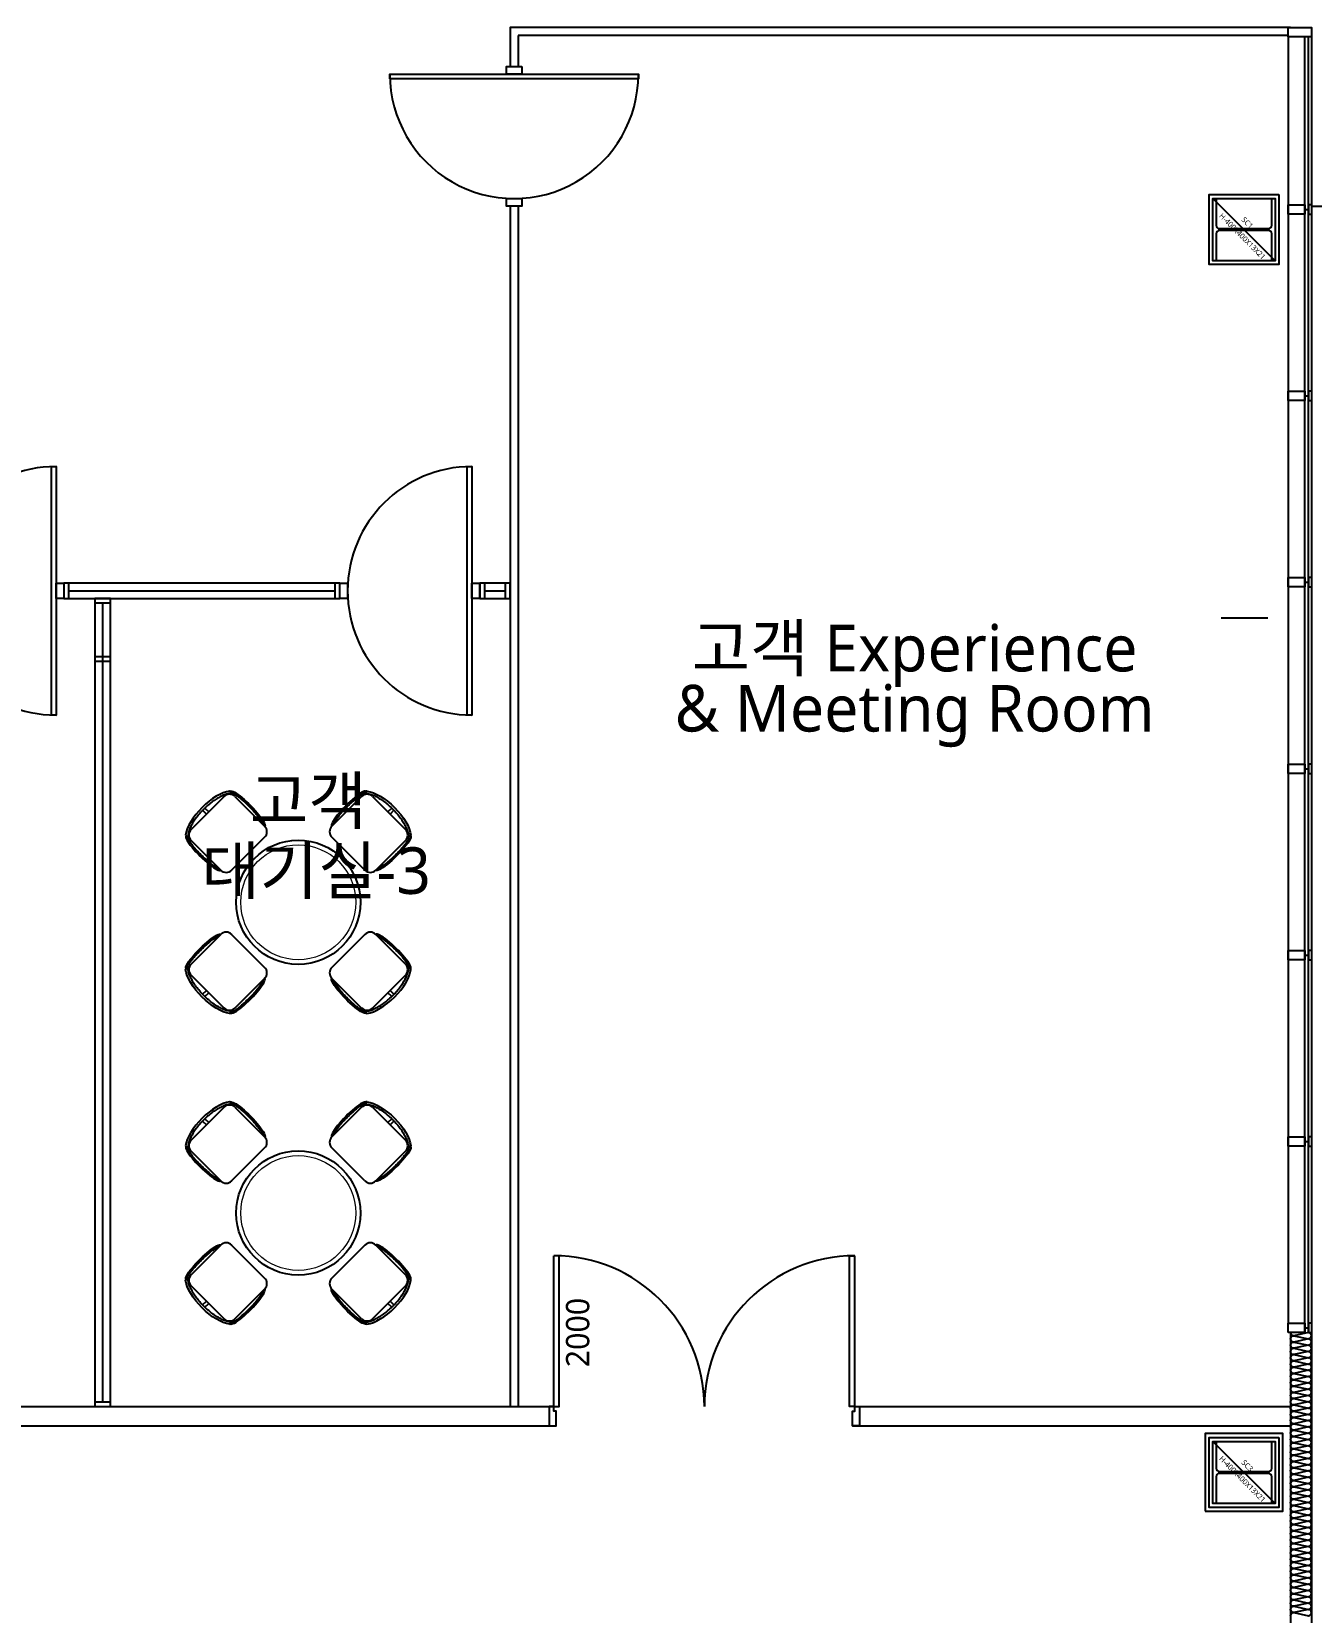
# Model space of a CAD drawing. Header units: millimetres. Extents: x 0 to 420500, y 0 to 297000.
# Drawn here: x 185962 to 194204, y 219853 to 230028 of the extents above; entities that cross this region are included whole.
import ezdxf
from ezdxf.enums import TextEntityAlignment as Align
from ezdxf.xclip import XClip

# ---------------------------------------------------------------- set-up
doc = ezdxf.new("R2010")
doc.units = ezdxf.units.MM
doc.header["$LTSCALE"] = 5000
doc.header["$XCLIPFRAME"] = 0
doc.linetypes.add('CONTINOUS', pattern=[0])
doc.linetypes.add('DASHED2', pattern=[0.375, 0.25, -0.125])
doc.layers.add('arch', color=8, linetype='Continuous')
doc.layers.add('TRAY', color=3, linetype='Continuous')
doc.layers.add('TXT-1', color=137, linetype='Continuous', plot=False)
doc.styles.add('스타일1', font='malgun.ttf')

# ---------------------------------------------------------------- blocks, each defined once
blk = doc.blocks.new('*U56')
at = {"color": 0}
for points in [[(-9222.2, 0, -0.414214), (-9237.2, 15), (-9222.2, 85, 1), (-9252.2, 85), (-9237.2, 15, -0.414214), (-9252.2, 0, 0.414214)], [(-9192.2, 0, -0.414214), (-9207.2, 15), (-9192.2, 85, 1), (-9222.2, 85), (-9207.2, 15, -0.414214), (-9222.2, 0, 0.414214)], [(-9162.2, 0, -0.414214), (-9177.2, 15), (-9162.2, 85, 1), (-9192.2, 85), (-9177.2, 15, -0.414214), (-9192.2, 0, 0.414214)], [(-9132.2, 0, -0.414214), (-9147.2, 15), (-9132.2, 85, 1), (-9162.2, 85), (-9147.2, 15, -0.414214), (-9162.2, 0, 0.414214)], [(-9102.2, 0, -0.414214), (-9117.2, 15), (-9102.2, 85, 1), (-9132.2, 85), (-9117.2, 15, -0.414214), (-9132.2, 0, 0.414214)], [(-9072.2, 0, -0.414214), (-9087.2, 15), (-9072.2, 85, 1), (-9102.2, 85), (-9087.2, 15, -0.414214), (-9102.2, 0, 0.414214)], [(-9042.2, 0, -0.414214), (-9057.2, 15), (-9042.2, 85, 1), (-9072.2, 85), (-9057.2, 15, -0.414214), (-9072.2, 0, 0.414214)], [(-9012.2, 0, -0.414214), (-9027.2, 15), (-9012.2, 85, 1), (-9042.2, 85), (-9027.2, 15, -0.414214), (-9042.2, 0, 0.414214)], [(-8982.2, 0, -0.414214), (-8997.2, 15), (-8982.2, 85, 1), (-9012.2, 85), (-8997.2, 15, -0.414214), (-9012.2, 0, 0.414214)], [(-8952.2, 0, -0.414214), (-8967.2, 15), (-8952.2, 85, 1), (-8982.2, 85), (-8967.2, 15, -0.414214), (-8982.2, 0, 0.414214)], [(-8922.2, 0, -0.414214), (-8937.2, 15), (-8922.2, 85, 1), (-8952.2, 85), (-8937.2, 15, -0.414214), (-8952.2, 0, 0.414214)], [(-8892.2, 0, -0.414214), (-8907.2, 15), (-8892.2, 85, 1), (-8922.2, 85), (-8907.2, 15, -0.414214), (-8922.2, 0, 0.414214)], [(-8862.2, 0, -0.414214), (-8877.2, 15), (-8862.2, 85, 1), (-8892.2, 85), (-8877.2, 15, -0.414214), (-8892.2, 0, 0.414214)], [(-8832.2, 0, -0.414214), (-8847.2, 15), (-8832.2, 85, 1), (-8862.2, 85), (-8847.2, 15, -0.414214), (-8862.2, 0, 0.414214)], [(-8802.2, 0, -0.414214), (-8817.2, 15), (-8802.2, 85, 1), (-8832.2, 85), (-8817.2, 15, -0.414214), (-8832.2, 0, 0.414214)], [(-8772.2, 0, -0.414214), (-8787.2, 15), (-8772.2, 85, 1), (-8802.2, 85), (-8787.2, 15, -0.414214), (-8802.2, 0, 0.414214)], [(-8742.2, 0, -0.414214), (-8757.2, 15), (-8742.2, 85, 1), (-8772.2, 85), (-8757.2, 15, -0.414214), (-8772.2, 0, 0.414214)], [(-8712.2, 0, -0.414214), (-8727.2, 15), (-8712.2, 85, 1), (-8742.2, 85), (-8727.2, 15, -0.414214), (-8742.2, 0, 0.414214)], [(-8682.2, 0, -0.414214), (-8697.2, 15), (-8682.2, 85, 1), (-8712.2, 85), (-8697.2, 15, -0.414214), (-8712.2, 0, 0.414214)], [(-8652.2, 0, -0.414214), (-8667.2, 15), (-8652.2, 85, 1), (-8682.2, 85), (-8667.2, 15, -0.414214), (-8682.2, 0, 0.414214)], [(-8622.2, 0, -0.414214), (-8637.2, 15), (-8622.2, 85, 1), (-8652.2, 85), (-8637.2, 15, -0.414214), (-8652.2, 0, 0.414214)], [(-8592.2, 0, -0.414214), (-8607.2, 15), (-8592.2, 85, 1), (-8622.2, 85), (-8607.2, 15, -0.414214), (-8622.2, 0, 0.414214)], [(-8562.2, 0, -0.414214), (-8577.2, 15), (-8562.2, 85, 1), (-8592.2, 85), (-8577.2, 15, -0.414214), (-8592.2, 0, 0.414214)], [(-8532.2, 0, -0.414214), (-8547.2, 15), (-8532.2, 85, 1), (-8562.2, 85), (-8547.2, 15, -0.414214), (-8562.2, 0, 0.414214)], [(-8502.2, 0, -0.414214), (-8517.2, 15), (-8502.2, 85, 1), (-8532.2, 85), (-8517.2, 15, -0.414214), (-8532.2, 0, 0.414214)], [(-8472.2, 0, -0.414214), (-8487.2, 15), (-8472.2, 85, 1), (-8502.2, 85), (-8487.2, 15, -0.414214), (-8502.2, 0, 0.414214)], [(-8442.2, 0, -0.414214), (-8457.2, 15), (-8442.2, 85, 1), (-8472.2, 85), (-8457.2, 15, -0.414214), (-8472.2, 0, 0.414214)], [(-8412.2, 0, -0.414214), (-8427.2, 15), (-8412.2, 85, 1), (-8442.2, 85), (-8427.2, 15, -0.414214), (-8442.2, 0, 0.414214)], [(-8382.2, 0, -0.414214), (-8397.2, 15), (-8382.2, 85, 1), (-8412.2, 85), (-8397.2, 15, -0.414214), (-8412.2, 0, 0.414214)], [(-8352.2, 0, -0.414214), (-8367.2, 15), (-8352.2, 85, 1), (-8382.2, 85), (-8367.2, 15, -0.414214), (-8382.2, 0, 0.414214)], [(-8322.2, 0, -0.414214), (-8337.2, 15), (-8322.2, 85, 1), (-8352.2, 85), (-8337.2, 15, -0.414214), (-8352.2, 0, 0.414214)], [(-8292.2, 0, -0.414214), (-8307.2, 15), (-8292.2, 85, 1), (-8322.2, 85), (-8307.2, 15, -0.414214), (-8322.2, 0, 0.414214)], [(-8262.2, 0, -0.414214), (-8277.2, 15), (-8262.2, 85, 1), (-8292.2, 85), (-8277.2, 15, -0.414214), (-8292.2, 0, 0.414214)], [(-8232.2, 0, -0.414214), (-8247.2, 15), (-8232.2, 85, 1), (-8262.2, 85), (-8247.2, 15, -0.414214), (-8262.2, 0, 0.414214)], [(-8202.2, 0, -0.414214), (-8217.2, 15), (-8202.2, 85, 1), (-8232.2, 85), (-8217.2, 15, -0.414214), (-8232.2, 0, 0.414214)], [(-8172.2, 0, -0.414214), (-8187.2, 15), (-8172.2, 85, 1), (-8202.2, 85), (-8187.2, 15, -0.414214), (-8202.2, 0, 0.414214)], [(-8142.2, 0, -0.414214), (-8157.2, 15), (-8142.2, 85, 1), (-8172.2, 85), (-8157.2, 15, -0.414214), (-8172.2, 0, 0.414214)], [(-8112.2, 0, -0.414214), (-8127.2, 15), (-8112.2, 85, 1), (-8142.2, 85), (-8127.2, 15, -0.414214), (-8142.2, 0, 0.414214)], [(-8082.2, 0, -0.414214), (-8097.2, 15), (-8082.2, 85, 1), (-8112.2, 85), (-8097.2, 15, -0.414214), (-8112.2, 0, 0.414214)], [(-8052.2, 0, -0.414214), (-8067.2, 15), (-8052.2, 85, 1), (-8082.2, 85), (-8067.2, 15, -0.414214), (-8082.2, 0, 0.414214)], [(-8022.2, 0, -0.414214), (-8037.2, 15), (-8022.2, 85, 1), (-8052.2, 85), (-8037.2, 15, -0.414214), (-8052.2, 0, 0.414214)], [(-7992.2, 0, -0.414214), (-8007.2, 15), (-7992.2, 85, 1), (-8022.2, 85), (-8007.2, 15, -0.414214), (-8022.2, 0, 0.414214)], [(-7962.2, 0, -0.414214), (-7977.2, 15), (-7962.2, 85, 1), (-7992.2, 85), (-7977.2, 15, -0.414214), (-7992.2, 0, 0.414214)], [(-7932.2, 0, -0.414214), (-7947.2, 15), (-7932.2, 85, 1), (-7962.2, 85), (-7947.2, 15, -0.414214), (-7962.2, 0, 0.414214)], [(-7902.2, 0, -0.414214), (-7917.2, 15), (-7902.2, 85, 1), (-7932.2, 85), (-7917.2, 15, -0.414214), (-7932.2, 0, 0.414214)]]:
    blk.add_lwpolyline(points, format="xyb", dxfattribs=at)
blk = doc.blocks.new('TABLE SET1')
at = {"color": 0, "linetype": 'ByBlock'}
for p, q in [((-478, 681), (-690, 469)), ((-408, 681), (-217, 490)), ((408, 681), (217, 490)), ((478, 681), (690, 469)), ((-616, 592), (-591, 568)), ((-602, 606), (-577, 582)), ((602, 606), (577, 582)), ((616, 592), (591, 568)), ((-429, 207), (-217, 419)), ((429, 207), (217, 419)), ((-690, 398), (-499, 207)), ((690, 398), (499, 207)), ((-690, -398), (-499, -207)), ((-429, -207), (-217, -419)), ((429, -207), (217, -419)), ((690, -398), (499, -207)), ((-478, -681), (-690, -469)), ((-408, -681), (-217, -490)), ((408, -681), (217, -490)), ((478, -681), (690, -469)), ((-616, -592), (-591, -568)), ((-602, -606), (-577, -582)), ((602, -606), (577, -582)), ((616, -592), (591, -568))]:
    blk.add_line(p, q, dxfattribs=at)
blk.add_circle((0, 0), 400, dxfattribs=at)
at = {"color": 0, "lineweight": 0}
blk.add_circle((0, 0), 370, dxfattribs=at)
at = {"color": 0, "linetype": 'ByBlock'}
for centre, radius, start, end in [((-442, 708), 7.5, 277.6425, 97.6425), ((442, 708), 7.5, 82.3575, 262.3575), ((-443, 645), 50, 44.9985, 134.9985), ((443, 645), 50, 45.0015, 135.0015), ((-718, 432), 7.5, 172.3545, 352.3545), ((-655, 433), 50, 134.9985, 224.9985), ((-252, 454), 50, 314.9985, 44.9985), ((252, 454), 50, 135.0015, 225.0015), ((655, 433), 50, 315.0015, 45.0015), ((718, 432), 7.5, 187.6455, 7.6455), ((-464, 242), 50, 224.9985, 314.9985), ((464, 242), 50, 225.0015, 315.0015), ((-464, -242), 50, 45.0015, 135.0015), ((464, -242), 50, 44.9985, 134.9985), ((-655, -433), 50, 135.0015, 225.0015), ((655, -433), 50, 314.9985, 44.9985), ((-718, -432), 7.5, 7.6455, 187.6455), ((-252, -454), 50, 315.0015, 45.0015), ((252, -454), 50, 134.9985, 224.9985), ((718, -432), 7.5, 352.3545, 172.3545), ((-443, -645), 50, 225.0015, 315.0015), ((-442, -708), 7.5, 262.3575, 82.3575), ((443, -645), 50, 224.9985, 314.9985), ((442, -708), 7.5, 97.6425, 277.6425)]:
    blk.add_arc(centre, radius, start, end, dxfattribs=at)
for centre, major_axis, ratio, start_param, end_param in [((-549, 539), (-163, -163), 0.434783, 3.659342, 5.765436), ((326, 601), (110, 112), 0.182269, 0, 3.141593), ((326, 601), (110, 112), 0.182269, 5.851094, 5.976716), ((-611, 317), (-112, 110), 0.182269, 0, 3.141593), ((-611, 317), (-112, 110), 0.182269, 5.851094, 5.976716), ((611, -317), (112, -110), 0.182269, 0, 3.141593), ((-326, -601), (-110, -112), 0.182269, 0, 3.141593), ((549, -539), (163, 163), 0.434783, 3.659342, 5.765436), ((611, -317), (112, -110), 0.182269, 5.851094, 5.976716), ((-326, -601), (-110, -112), 0.182269, 5.851094, 5.976716)]:
    blk.add_ellipse(centre, major_axis=major_axis, ratio=ratio, start_param=start_param, end_param=end_param, dxfattribs=at)
at = {"color": 0, "linetype": 'ByBlock', "extrusion": (0, 0, -1)}
for centre, major_axis, ratio, start_param, end_param in [((-326, 601), (-110, 112), 0.182269, 0, 3.141593), ((549, 539), (163, -163), 0.434783, 3.659342, 5.765436), ((-326, 601), (-110, 112), 0.182269, 5.851094, 5.976716), ((611, 317), (112, 110), 0.182269, 0, 3.141593), ((611, 317), (112, 110), 0.182269, 5.851094, 5.976716), ((-611, -317), (-112, -110), 0.182269, 0, 3.141593), ((-549, -539), (-163, 163), 0.434783, 3.659342, 5.765436), ((-611, -317), (-112, -110), 0.182269, 5.851094, 5.976716), ((326, -601), (110, -112), 0.182269, 0, 3.141593), ((326, -601), (110, -112), 0.182269, 5.851094, 5.976716)]:
    blk.add_ellipse(centre, major_axis=major_axis, ratio=ratio, start_param=start_param, end_param=end_param, dxfattribs=at)
at = {"color": 0, "linetype": 'ByBlock'}
for points, knots in [([(-441, 701), (-445, 700), (-449, 699), (-459, 697), (-464, 696), (-477, 691), (-486, 688), (-503, 679), (-512, 674), (-531, 663), (-540, 657), (-559, 644), (-568, 636), (-586, 621), (-595, 613), (-613, 596), (-621, 587), (-637, 569), (-645, 560), (-659, 541), (-666, 532), (-678, 513), (-683, 504), (-693, 486), (-697, 477), (-703, 460), (-706, 452), (-709, 440), (-710, 435), (-710, 431)], [3.659342, 3.659342, 3.659342, 3.659342, 3.76167, 3.76167, 3.863999, 3.863999, 4.027435, 4.027435, 4.190872, 4.190872, 4.354309, 4.354309, 4.517745, 4.517745, 4.681182, 4.681182, 4.844618, 4.844618, 5.008055, 5.008055, 5.171492, 5.171492, 5.334928, 5.334928, 5.498365, 5.498365, 5.661802, 5.661802, 5.765436, 5.765436, 5.765436, 5.765436]), ([(-422, 691), (-423, 693), (-424, 694), (-425, 698), (-426, 700), (-427, 703), (-427, 704), (-428, 705)], [5.7265501, 5.7265501, 5.7265501, 5.7265501, 5.8081109, 5.8081109, 5.9106349, 5.9106349, 5.9748515, 5.9748515, 5.9748515, 5.9748515]), ([(-428, 705), (-426, 704), (-425, 704), (-422, 703), (-421, 702), (-417, 700), (-415, 699), (-409, 696), (-404, 692), (-393, 685), (-387, 681), (-375, 671), (-369, 666), (-356, 655), (-349, 649), (-332, 633), (-322, 623), (-302, 603), (-292, 593), (-274, 572), (-266, 562), (-252, 545), (-247, 537), (-238, 525), (-235, 520), (-231, 513), (-229, 510), (-227, 505), (-226, 503), (-225, 500), (-225, 499), (-225, 498)], [0.308334, 0.308334, 0.308334, 0.308334, 0.393328, 0.393328, 0.478323, 0.478323, 0.563318, 0.563318, 0.749316, 0.749316, 0.935315, 0.935315, 1.121313, 1.121313, 1.307312, 1.307312, 1.582737, 1.582737, 1.858163, 1.858163, 2.133588, 2.133588, 2.361079, 2.361079, 2.537351, 2.537351, 2.666518, 2.666518, 2.769042, 2.769042, 2.833259, 2.833259, 2.833259, 2.833259]), ([(428, 705), (426, 704), (425, 704), (422, 703), (421, 702), (417, 700), (415, 699), (409, 696), (404, 692), (393, 685), (387, 681), (375, 671), (369, 666), (356, 655), (349, 649), (332, 633), (322, 623), (302, 603), (292, 593), (274, 572), (266, 562), (252, 545), (247, 537), (238, 525), (235, 520), (231, 513), (229, 510), (227, 505), (226, 503), (225, 500), (225, 499), (225, 498)], [0.308334, 0.308334, 0.308334, 0.308334, 0.393328, 0.393328, 0.478323, 0.478323, 0.563318, 0.563318, 0.749316, 0.749316, 0.935315, 0.935315, 1.121313, 1.121313, 1.307312, 1.307312, 1.582737, 1.582737, 1.858163, 1.858163, 2.133588, 2.133588, 2.361079, 2.361079, 2.537351, 2.537351, 2.666518, 2.666518, 2.769042, 2.769042, 2.833259, 2.833259, 2.833259, 2.833259]), ([(422, 691), (423, 693), (424, 694), (425, 698), (426, 700), (427, 703), (427, 704), (428, 705)], [5.7265501, 5.7265501, 5.7265501, 5.7265501, 5.8081109, 5.8081109, 5.9106349, 5.9106349, 5.9748515, 5.9748515, 5.9748515, 5.9748515]), ([(441, 701), (445, 700), (449, 699), (459, 697), (464, 696), (477, 691), (486, 688), (503, 679), (512, 674), (531, 663), (540, 657), (559, 644), (568, 636), (586, 621), (595, 613), (613, 596), (621, 587), (637, 569), (645, 560), (659, 541), (666, 532), (678, 513), (683, 504), (693, 486), (697, 477), (703, 460), (706, 452), (709, 440), (710, 435), (710, 431)], [3.659342, 3.659342, 3.659342, 3.659342, 3.76167, 3.76167, 3.863999, 3.863999, 4.027435, 4.027435, 4.190872, 4.190872, 4.354309, 4.354309, 4.517745, 4.517745, 4.681182, 4.681182, 4.844618, 4.844618, 5.008055, 5.008055, 5.171492, 5.171492, 5.334928, 5.334928, 5.498365, 5.498365, 5.661802, 5.661802, 5.765436, 5.765436, 5.765436, 5.765436]), ([(-714, 418), (-714, 417), (-713, 416), (-712, 413), (-712, 411), (-710, 408), (-709, 406), (-705, 399), (-702, 394), (-695, 384), (-691, 378), (-681, 366), (-676, 359), (-665, 346), (-659, 339), (-643, 322), (-633, 312), (-613, 292), (-602, 282), (-582, 264), (-572, 256), (-554, 242), (-547, 237), (-535, 229), (-530, 226), (-522, 221), (-519, 220), (-514, 218), (-512, 217), (-510, 216), (-509, 216), (-508, 215)], [0.308334, 0.308334, 0.308334, 0.308334, 0.393328, 0.393328, 0.478323, 0.478323, 0.563318, 0.563318, 0.749316, 0.749316, 0.935315, 0.935315, 1.121313, 1.121313, 1.307312, 1.307312, 1.582737, 1.582737, 1.858163, 1.858163, 2.133588, 2.133588, 2.361079, 2.361079, 2.537351, 2.537351, 2.666518, 2.666518, 2.769042, 2.769042, 2.833259, 2.833259, 2.833259, 2.833259]), ([(-700, 412), (-702, 413), (-704, 414), (-708, 416), (-710, 416), (-712, 417), (-713, 418), (-714, 418)], [5.7265501, 5.7265501, 5.7265501, 5.7265501, 5.8081109, 5.8081109, 5.9106349, 5.9106349, 5.9748515, 5.9748515, 5.9748515, 5.9748515]), ([(714, 418), (714, 417), (713, 416), (712, 413), (712, 411), (710, 408), (709, 406), (705, 399), (702, 394), (695, 384), (691, 378), (681, 366), (676, 359), (665, 346), (659, 339), (643, 322), (633, 312), (613, 292), (602, 282), (582, 264), (572, 256), (554, 242), (547, 237), (535, 229), (530, 226), (522, 221), (519, 220), (514, 218), (512, 217), (510, 216), (509, 216), (508, 215)], [0.308334, 0.308334, 0.308334, 0.308334, 0.393328, 0.393328, 0.478323, 0.478323, 0.563318, 0.563318, 0.749316, 0.749316, 0.935315, 0.935315, 1.121313, 1.121313, 1.307312, 1.307312, 1.582737, 1.582737, 1.858163, 1.858163, 2.133588, 2.133588, 2.361079, 2.361079, 2.537351, 2.537351, 2.666518, 2.666518, 2.769042, 2.769042, 2.833259, 2.833259, 2.833259, 2.833259]), ([(700, 412), (702, 413), (704, 414), (708, 416), (710, 416), (712, 417), (713, 418), (714, 418)], [5.7265501, 5.7265501, 5.7265501, 5.7265501, 5.8081109, 5.8081109, 5.9106349, 5.9106349, 5.9748515, 5.9748515, 5.9748515, 5.9748515]), ([(-714, -418), (-714, -417), (-713, -416), (-712, -413), (-712, -411), (-710, -408), (-709, -406), (-705, -399), (-702, -394), (-695, -384), (-691, -378), (-681, -366), (-676, -359), (-665, -346), (-659, -339), (-643, -322), (-633, -312), (-613, -292), (-602, -282), (-582, -264), (-572, -256), (-554, -242), (-547, -237), (-535, -229), (-530, -226), (-522, -221), (-519, -220), (-514, -218), (-512, -217), (-510, -216), (-509, -216), (-508, -215)], [0.308334, 0.308334, 0.308334, 0.308334, 0.393328, 0.393328, 0.478323, 0.478323, 0.563318, 0.563318, 0.749316, 0.749316, 0.935315, 0.935315, 1.121313, 1.121313, 1.307312, 1.307312, 1.582737, 1.582737, 1.858163, 1.858163, 2.133588, 2.133588, 2.361079, 2.361079, 2.537351, 2.537351, 2.666518, 2.666518, 2.769042, 2.769042, 2.833259, 2.833259, 2.833259, 2.833259]), ([(714, -418), (714, -417), (713, -416), (712, -413), (712, -411), (710, -408), (709, -406), (705, -399), (702, -394), (695, -384), (691, -378), (681, -366), (676, -359), (665, -346), (659, -339), (643, -322), (633, -312), (613, -292), (602, -282), (582, -264), (572, -256), (554, -242), (547, -237), (535, -229), (530, -226), (522, -221), (519, -220), (514, -218), (512, -217), (510, -216), (509, -216), (508, -215)], [0.308334, 0.308334, 0.308334, 0.308334, 0.393328, 0.393328, 0.478323, 0.478323, 0.563318, 0.563318, 0.749316, 0.749316, 0.935315, 0.935315, 1.121313, 1.121313, 1.307312, 1.307312, 1.582737, 1.582737, 1.858163, 1.858163, 2.133588, 2.133588, 2.361079, 2.361079, 2.537351, 2.537351, 2.666518, 2.666518, 2.769042, 2.769042, 2.833259, 2.833259, 2.833259, 2.833259]), ([(-700, -412), (-702, -413), (-704, -414), (-708, -416), (-710, -416), (-712, -417), (-713, -418), (-714, -418)], [5.7265501, 5.7265501, 5.7265501, 5.7265501, 5.8081109, 5.8081109, 5.9106349, 5.9106349, 5.9748515, 5.9748515, 5.9748515, 5.9748515]), ([(-441, -701), (-445, -700), (-449, -699), (-459, -697), (-464, -696), (-477, -691), (-486, -688), (-503, -679), (-512, -674), (-531, -663), (-540, -657), (-559, -644), (-568, -636), (-586, -621), (-595, -613), (-613, -596), (-621, -587), (-637, -569), (-645, -560), (-659, -541), (-666, -532), (-678, -513), (-683, -504), (-693, -486), (-697, -477), (-703, -460), (-706, -452), (-709, -440), (-710, -435), (-710, -431)], [3.659342, 3.659342, 3.659342, 3.659342, 3.76167, 3.76167, 3.863999, 3.863999, 4.027435, 4.027435, 4.190872, 4.190872, 4.354309, 4.354309, 4.517745, 4.517745, 4.681182, 4.681182, 4.844618, 4.844618, 5.008055, 5.008055, 5.171492, 5.171492, 5.334928, 5.334928, 5.498365, 5.498365, 5.661802, 5.661802, 5.765436, 5.765436, 5.765436, 5.765436]), ([(-428, -705), (-426, -704), (-425, -704), (-422, -703), (-421, -702), (-417, -700), (-415, -699), (-409, -696), (-404, -692), (-393, -685), (-387, -681), (-375, -671), (-369, -666), (-356, -655), (-349, -649), (-332, -633), (-322, -623), (-302, -603), (-292, -593), (-274, -572), (-266, -562), (-252, -545), (-247, -537), (-238, -525), (-235, -520), (-231, -513), (-229, -510), (-227, -505), (-226, -503), (-225, -500), (-225, -499), (-225, -498)], [0.308334, 0.308334, 0.308334, 0.308334, 0.393328, 0.393328, 0.478323, 0.478323, 0.563318, 0.563318, 0.749316, 0.749316, 0.935315, 0.935315, 1.121313, 1.121313, 1.307312, 1.307312, 1.582737, 1.582737, 1.858163, 1.858163, 2.133588, 2.133588, 2.361079, 2.361079, 2.537351, 2.537351, 2.666518, 2.666518, 2.769042, 2.769042, 2.833259, 2.833259, 2.833259, 2.833259]), ([(428, -705), (426, -704), (425, -704), (422, -703), (421, -702), (417, -700), (415, -699), (409, -696), (404, -692), (393, -685), (387, -681), (375, -671), (369, -666), (356, -655), (349, -649), (332, -633), (322, -623), (302, -603), (292, -593), (274, -572), (266, -562), (252, -545), (247, -537), (238, -525), (235, -520), (231, -513), (229, -510), (227, -505), (226, -503), (225, -500), (225, -499), (225, -498)], [0.308334, 0.308334, 0.308334, 0.308334, 0.393328, 0.393328, 0.478323, 0.478323, 0.563318, 0.563318, 0.749316, 0.749316, 0.935315, 0.935315, 1.121313, 1.121313, 1.307312, 1.307312, 1.582737, 1.582737, 1.858163, 1.858163, 2.133588, 2.133588, 2.361079, 2.361079, 2.537351, 2.537351, 2.666518, 2.666518, 2.769042, 2.769042, 2.833259, 2.833259, 2.833259, 2.833259]), ([(441, -701), (445, -700), (449, -699), (459, -697), (464, -696), (477, -691), (486, -688), (503, -679), (512, -674), (531, -663), (540, -657), (559, -644), (568, -636), (586, -621), (595, -613), (613, -596), (621, -587), (637, -569), (645, -560), (659, -541), (666, -532), (678, -513), (683, -504), (693, -486), (697, -477), (703, -460), (706, -452), (709, -440), (710, -435), (710, -431)], [3.659342, 3.659342, 3.659342, 3.659342, 3.76167, 3.76167, 3.863999, 3.863999, 4.027435, 4.027435, 4.190872, 4.190872, 4.354309, 4.354309, 4.517745, 4.517745, 4.681182, 4.681182, 4.844618, 4.844618, 5.008055, 5.008055, 5.171492, 5.171492, 5.334928, 5.334928, 5.498365, 5.498365, 5.661802, 5.661802, 5.765436, 5.765436, 5.765436, 5.765436]), ([(700, -412), (702, -413), (704, -414), (708, -416), (710, -416), (712, -417), (713, -418), (714, -418)], [5.7265501, 5.7265501, 5.7265501, 5.7265501, 5.8081109, 5.8081109, 5.9106349, 5.9106349, 5.9748515, 5.9748515, 5.9748515, 5.9748515]), ([(-422, -691), (-423, -693), (-424, -694), (-425, -698), (-426, -700), (-427, -703), (-427, -704), (-428, -705)], [5.7265501, 5.7265501, 5.7265501, 5.7265501, 5.8081109, 5.8081109, 5.9106349, 5.9106349, 5.9748515, 5.9748515, 5.9748515, 5.9748515]), ([(422, -691), (423, -693), (424, -694), (425, -698), (426, -700), (427, -703), (427, -704), (428, -705)], [5.7265501, 5.7265501, 5.7265501, 5.7265501, 5.8081109, 5.8081109, 5.9106349, 5.9106349, 5.9748515, 5.9748515, 5.9748515, 5.9748515])]:
    blk.add_open_spline(points, degree=3, knots=knots, dxfattribs=at)
for points in [[(-225, 498), (-225, 498), (-225, 498), (-225, 498)], [(225, 498), (225, 498), (225, 498), (225, 498)], [(-508, 215), (-508, 215), (-508, 215), (-508, 216)], [(508, 215), (508, 215), (508, 215), (508, 216)], [(-508, -215), (-508, -215), (-508, -215), (-508, -216)], [(508, -215), (508, -215), (508, -215), (508, -216)], [(-225, -498), (-225, -498), (-225, -498), (-225, -498)], [(225, -498), (225, -498), (225, -498), (225, -498)]]:
    blk.add_open_spline(points, degree=3, dxfattribs=at)
blk = doc.blocks.new('D-2000')
at = {"color": 0}
for p, q in [((30, 210), (30, 1180)), ((1970, 210), (1970, 1180))]:
    blk.add_line(p, q, dxfattribs=at)
for points in [[(30, 210), (65, 210), (65, 1180), (30, 1180)], [(1970, 210), (1935, 210), (1935, 1180), (1970, 1180)], [(0, 85), (45, 85), (45, 85), (45, 85), (45, 180), (30, 180), (30, 210), (0, 210), (0, 85)], [(2000, 85), (1955, 85), (1955, 85), (1955, 85), (1955, 180), (1970, 180), (1970, 210), (2000, 210), (2000, 85)]]:
    blk.add_lwpolyline(points, dxfattribs=at)
for centre, start, end in [((30, 210), 0, 90), ((1970, 210), 90, 180)]:
    blk.add_arc(centre, 970, start, end, dxfattribs=at)
at = {"color": 0, "style": '스타일1'}
blk.add_text('2000', height=150, rotation=90, dxfattribs=at).set_placement((259, 462))
blk = doc.blocks.new('D-900C')
at = {"color": 0}
for points in [[(820, 800), (850, 800), (850, -800), (820, -800)], [(50, -50), (0, -50), (0, 50), (50, 50)], [(900, -50), (850, -50), (850, 50), (900, 50)]]:
    blk.add_lwpolyline(points, close=True, dxfattribs=at)
blk.add_arc((850, 0), 800, 90, 270, dxfattribs=at)
blk = doc.blocks.new('*U37')
at = {"color": 0}
for p, q in [((107600, 50628), (107500, 50628)), ((107550, 45863), (107550, 50628)), ((107500, 45863), (107600, 45863))]:
    blk.add_line(p, q, dxfattribs=at)
blk.add_lwpolyline([(107600, 50658), (107500, 50658), (107500, 45833), (107600, 45833), (107600, 50658)], dxfattribs=at)
blk = doc.blocks.new('CABBAR-CEN')
at = {"color": 0}
for p, q in [((-30, 150), (30, 150)), ((-30, 150), (-30, 130)), ((-30, 130), (30, 130)), ((0, 106), (0, 130)), ((30, 130), (30, 150))]:
    blk.add_line(p, q, dxfattribs=at)
blk.add_lwpolyline([(30, 0), (-30, 0), (-30, 106), (30, 106)], close=True, dxfattribs=at)
blk = doc.blocks.new('1층 창문')
at = {"color": 0, "linetype": 'Continuous'}
for p, q in [((112785, 65140), (112785, 56860)), ((112935, 65140), (112935, 56860))]:
    blk.add_line(p, q, dxfattribs=at)
at = {"color": 0, "linetype": 'Continuous', "ltscale": 2}
for p, q in [((112891, 56800), (112891, 65140)), ((112915, 56800), (112915, 65140))]:
    blk.add_line(p, q, dxfattribs=at)
at = {"color": 0}
blk.add_lwpolyline([(112785, 65200), (112935, 65200), (112935, 65140), (112785, 65140)], close=True, dxfattribs=at)
at = {"color": 0, "rotation": 270}
for p in [(112785, 64030), (112785, 62830), (112785, 61630), (112785, 60430), (112785, 59230), (112785, 58030), (112785, 56830)]:
    blk.add_blockref('CABBAR-CEN', p, dxfattribs=at)
blk = doc.blocks.new('*U67')
at = {"color": 0}
for p, q in [((107600, 47581), (107500, 47581)), ((107550, 45863), (107550, 47581)), ((107500, 45863), (107600, 45863))]:
    blk.add_line(p, q, dxfattribs=at)
blk.add_lwpolyline([(107600, 47611), (107500, 47611), (107500, 45833), (107600, 45833), (107600, 47611)], dxfattribs=at)
blk = doc.blocks.new('*U68')
at = {"color": 0}
for p, q in [((107600, 51003), (107500, 51003)), ((107550, 45863), (107550, 51003)), ((107500, 45863), (107600, 45863))]:
    blk.add_line(p, q, dxfattribs=at)
blk.add_lwpolyline([(107600, 51033), (107500, 51033), (107500, 45833), (107600, 45833), (107600, 51033)], dxfattribs=at)
blk = doc.blocks.new('*U69')
at = {"color": 0}
for p, q in [((107600, 45999), (107500, 45999)), ((107550, 45863), (107550, 45999)), ((107500, 45863), (107600, 45863))]:
    blk.add_line(p, q, dxfattribs=at)
blk.add_lwpolyline([(107600, 46029), (107500, 46029), (107500, 45833), (107600, 45833), (107600, 46029)], dxfattribs=at)
blk = doc.blocks.new('S-SC3')
at = {"color": 0}
blk.add_line((-200, -200), (200, 200), dxfattribs=at)
for points in [[(-225, 225), (225, 225), (225, -225), (-225, -225)], [(-200, 200), (200, 200), (200, -200), (-200, -200)]]:
    blk.add_lwpolyline(points, close=True, dxfattribs=at)
blk.add_lwpolyline([(-200, -200), (-200, -179), (-28, -179, 0.414214), (-6, -157), (-6, 157, 0.414214), (-28, 179), (-200, 179), (-200, 200), (200, 200), (200, 179), (28, 179, 0.414214), (6, 157), (6, -157, 0.414214), (28, -179), (200, -179), (200, -200)], format="xyb", close=True, dxfattribs=at)
at = {"color": 0, "style": '스타일1'}
for s, p in [('H-400X400X13X21', (43, -10)), ('SC3', (-44, 22))]:
    blk.add_text(s, height=35, rotation=45, dxfattribs=at).set_placement(p, align=Align.MIDDLE_CENTER)
blk = doc.blocks.new('S-SC1')
at = {"color": 0}
blk.add_line((-200, -200), (200, 200), dxfattribs=at)
for points in [[(-225, 225), (225, 225), (225, -225), (-225, -225)], [(-200, 200), (200, 200), (200, -200), (-200, -200)]]:
    blk.add_lwpolyline(points, close=True, dxfattribs=at)
blk.add_lwpolyline([(-200, -200), (-200, -179), (-28, -179, 0.414214), (-6, -157), (-6, 157, 0.414214), (-28, 179), (-200, 179), (-200, 200), (200, 200), (200, 179), (28, 179, 0.414214), (6, 157), (6, -157, 0.414214), (28, -179), (200, -179), (200, -200)], format="xyb", close=True, dxfattribs=at)
at = {"color": 0, "style": '스타일1'}
for s, p in [('H-400X400X13X21', (43, -10)), ('SC1', (-44, 22))]:
    blk.add_text(s, height=35, rotation=45, dxfattribs=at).set_placement(p, align=Align.MIDDLE_CENTER)
blk = doc.blocks.new('XR-PLAN', base_point=(461, 408))
at = {"layer": 'arch'}
for p, q in [((112935, 64050), (113010, 64050)), ((112800, 56800), (112800, 42600)), ((112935, 56800), (112935, 42465)), ((99900, 56325), (108055, 56325)), ((109995, 56325), (112800, 56325)), ((85325, 56200), (108070, 56200)), ((109980, 56200), (112800, 56200))]:
    blk.add_line(p, q, dxfattribs=at)
at = {"layer": 'arch', "linetype": 'CONTINOUS'}
blk.add_line((112353, 61400), (112653, 61400), dxfattribs=at)
at = {"layer": 'arch', "linetype": 'DASHED2', "ltscale": 2}
blk.add_lwpolyline([(112935, 72300), (115935, 72300), (115935, 64100), (112915, 64100)], dxfattribs=at)
at = {"layer": 'arch'}
for points in [[(112800, 65200), (107775, 65200), (107775, 64950)], [(112785, 65150), (107825, 65150), (107825, 65150)], [(107825, 65150), (107825, 64950)], [(107775, 64050), (107775, 56325)], [(107825, 64050), (107825, 56325)]]:
    blk.add_lwpolyline(points, dxfattribs=at)
at = {"layer": 'arch', "ltscale": 3}
blk.add_lwpolyline([(112250, 55650), (112750, 55650), (112750, 56150), (112250, 56150)], close=True, dxfattribs=at)
at = {"layer": 'arch'}
for name, p in [('1층 창문', (0, 0)), ('D-900C', (104000, 61575)), ('D-900C', (106678, 61575)), ('D-2000', (108025, 56115))]:
    blk.add_blockref(name, p, dxfattribs=at)
for name, p, rotation in [('D-900C', (107800, 64050), 90), ('S-SC1', (112500, 63900), 270), ('*U67', (59067, 169125), 270), ('*U69', (61746, 169125), 270), ('*U68', (212700, 107358), 180), ('*U37', (212700, 106983), 180), ('S-SC3', (112500, 55900), 270)]:
    blk.add_blockref(name, p, dxfattribs=dict(at, rotation=rotation))
at = {"layer": 'arch', "linetype": 'Continuous', "ltscale": 0.1, "rotation": 180}
for p in [(106410, 59570), (106410, 59570), (106410, 57570), (106410, 57570)]:
    blk.add_blockref('TABLE SET1', p, dxfattribs=at)
at = {"layer": 'arch', "xscale": 1.35, "yscale": 1.35, "zscale": 1.35, "rotation": 270}
blk.add_blockref('*U56', (112800, 44310), dxfattribs=at)
at = {"layer": 'TXT-1', "style": '스타일1'}
for s, p in [('고객 Experience', (110379, 61206)), ('& Meeting Room', (110379, 60819)), ('고객 ', (106525, 60224)), ('대기실-3', (106525, 59774)), ('대기실-3', (106525, 59774))]:
    blk.add_text(s, height=300, dxfattribs=at).set_placement(p, align=Align.MIDDLE_CENTER)
blk = doc.blocks.new('XR-배치도', base_point=(461, 408))
ref = blk.add_blockref('XR-PLAN', (281311, 275111), dxfattribs=dict(rotation=47.15620461600879))
XClip(ref).set_block_clipping_path([(10268.6550578449, 25854.0591988688), (121697.9567652801, 114201.9318804346)])

msp = doc.modelspace()

# ---------------------------------------------------------------- block references
at = {"layer": 'TRAY'}
ref = msp.add_blockref('XR-배치도', (-310663, 184385), dxfattribs=dict(at, rotation=312.8437953840571))
XClip(ref).set_block_clipping_path([(355016.7243769546, 126994.5435289501), (152650.6807000034, 314675.0815890764), (386231.3503509208, 566532.8207304992), (588597.394027872, 378852.2826703729)])

doc.saveas('drawing.dxf')
